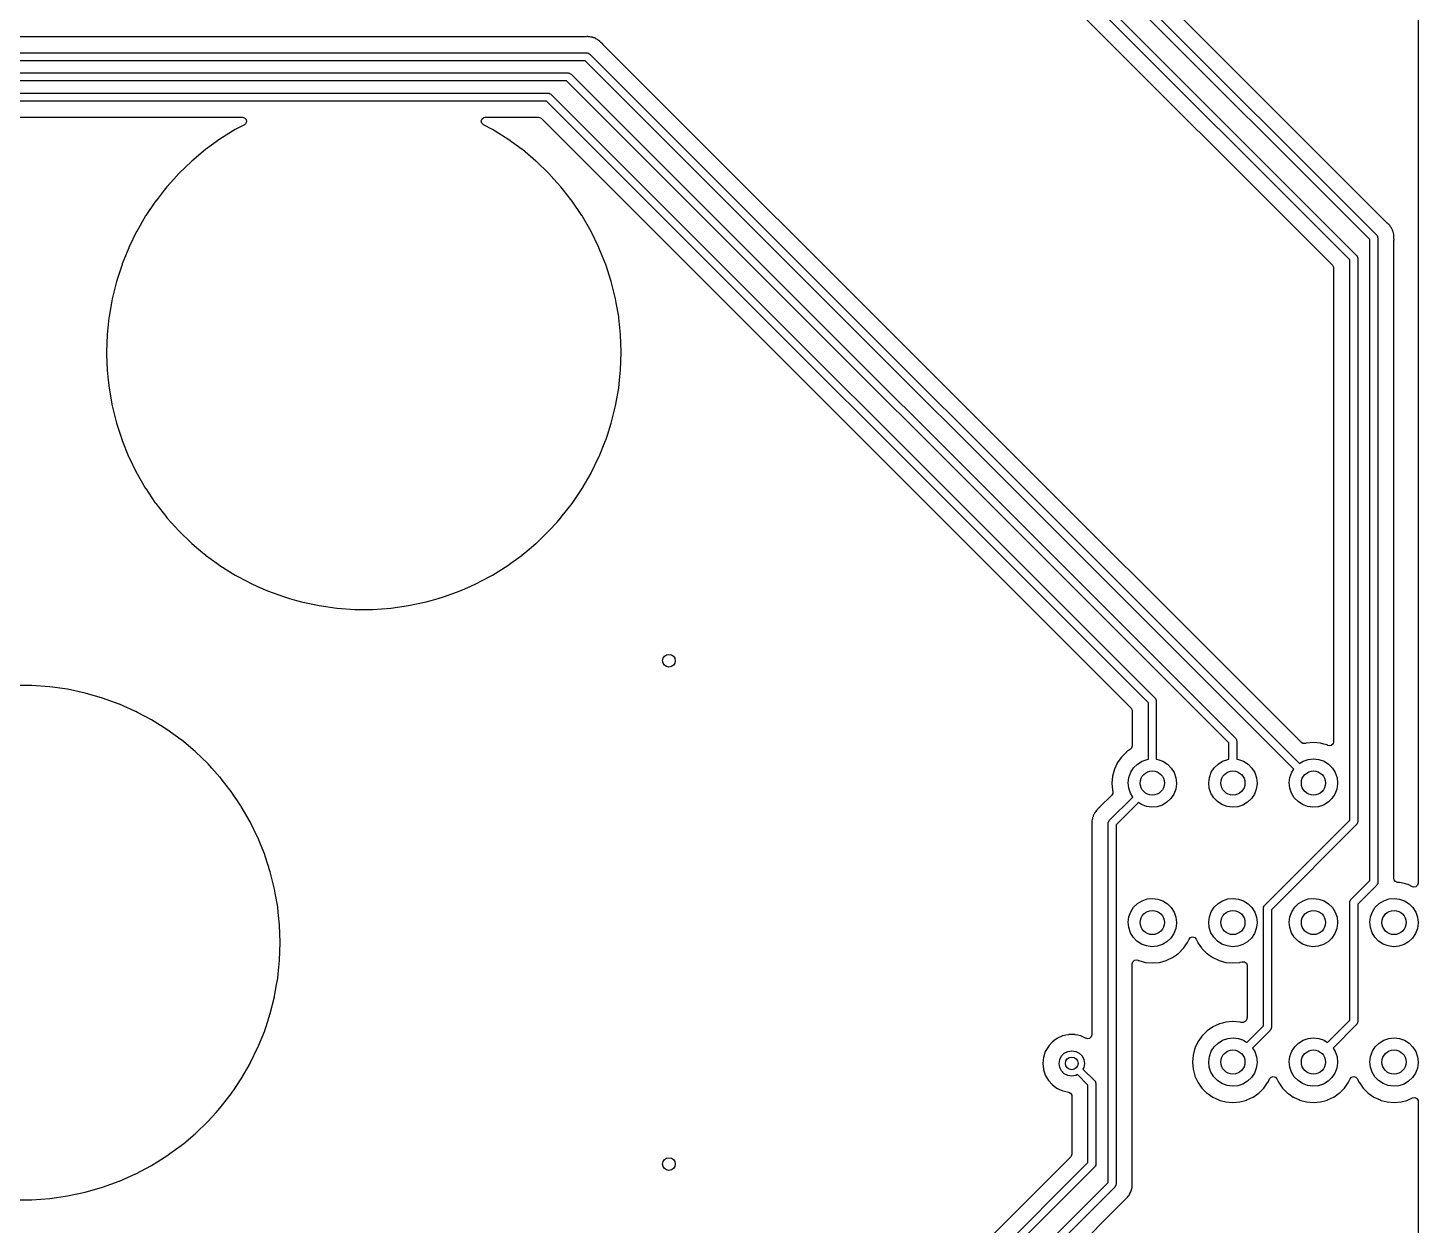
# Model space of a CAD drawing. Extents: x 144 to 253, y -181 to -52.
# Drawn here: x 209.65 to 253.49, y -135.91 to -98.14 of the extents above; entities that cross this region are included whole.
import ezdxf

# ---------------------------------------------------------------- set-up
doc = ezdxf.new("R2010")
doc.units = 0
doc.layers.add('BLACK', color=7, linetype='CONTINUOUS')

msp = doc.modelspace()

# ---------------------------------------------------------------- linework, layer by layer
at = {"layer": 'BLACK', "linetype": 'CONTINUOUS'}
for p, q in [((240.79, -93.2932), (252.183, -104.687)), ((252.518, -104.302), (241.335, -93.1195)), ((251.97, -104.827), (240.577, -93.4334)), ((251.335, -105.462), (239.942, -94.0684)), ((240.155, -93.9282), (251.548, -105.322)), ((239.607, -94.4533), (250.79, -105.635)), ((253.492, -94.4685), (253.492, -125.122)), ((227.248, -98.4265), (166.349, -98.4265)), ((227.26, -98.4259), (227.248, -98.4265)), ((227.275, -98.4245), (227.26, -98.4259)), ((227.304, -98.4218), (227.275, -98.4245)), ((227.312, -98.423), (227.304, -98.4218)), ((227.324, -98.4249), (227.312, -98.423)), ((227.344, -98.4265), (227.324, -98.4249)), ((227.364, -98.4265), (227.344, -98.4265)), ((227.372, -98.4285), (227.364, -98.4265)), ((227.407, -98.4375), (227.372, -98.4285)), ((227.372, -98.4285), (227.372, -98.4285)), ((227.418, -98.4399), (227.407, -98.4375)), ((227.454, -98.4456), (227.418, -98.4399)), ((227.462, -98.4468), (227.454, -98.4456)), ((227.454, -98.4456), (227.454, -98.4456)), ((227.469, -98.45), (227.462, -98.4468)), ((227.481, -98.4549), (227.469, -98.45)), ((227.469, -98.45), (227.469, -98.45)), ((227.499, -98.4613), (227.481, -98.4549)), ((227.519, -98.4663), (227.499, -98.4613)), ((227.558, -98.4876), (227.519, -98.4663)), ((227.568, -98.4928), (227.558, -98.4876)), ((227.602, -98.5072), (227.568, -98.4928)), ((227.609, -98.5104), (227.602, -98.5072)), ((227.602, -98.5072), (227.602, -98.5072)), ((227.625, -98.5224), (227.609, -98.5104)), ((227.625, -98.5228), (227.625, -98.5224)), ((227.642, -98.5337), (227.625, -98.5228)), ((227.652, -98.5396), (227.642, -98.5337)), ((227.659, -98.5434), (227.652, -98.5396)), ((227.652, -98.5396), (227.652, -98.5396)), ((227.678, -98.5611), (227.659, -98.5434)), ((227.692, -98.5737), (227.678, -98.5611)), ((227.701, -98.5814), (227.692, -98.5737)), ((227.704, -98.5839), (227.701, -98.5814)), ((227.723, -98.6036), (227.704, -98.5839)), ((227.726, -98.6064), (227.723, -98.6036)), ((227.776, -98.653), (227.726, -98.6064)), ((166.27, -98.935), (227.284, -98.935)), ((227.284, -98.935), (227.306, -98.9382)), ((227.306, -98.9382), (227.311, -98.9379)), ((227.311, -98.9379), (227.313, -98.9392)), ((227.313, -98.9392), (227.319, -98.9401)), ((227.319, -98.9401), (227.345, -98.9568)), ((227.345, -98.9568), (227.372, -98.9716)), ((227.372, -98.9716), (249.749, -121.348)), ((227.78, -98.6595), (227.776, -98.653)), ((227.788, -98.6677), (227.78, -98.6595)), ((249.808, -120.688), (227.788, -98.6677)), ((227.232, -99.185), (166.322, -99.185)), ((249.573, -121.526), (227.232, -99.185)), ((187.135, -99.57), (226.695, -99.57)), ((226.643, -99.82), (187.187, -99.82)), ((247.525, -120.702), (226.643, -99.82)), ((226.695, -99.57), (226.717, -99.5732)), ((226.717, -99.5732), (226.722, -99.5729)), ((226.722, -99.5729), (226.724, -99.5742)), ((226.724, -99.5742), (226.731, -99.5751)), ((226.731, -99.5751), (226.756, -99.5918)), ((226.756, -99.5918), (226.783, -99.6066)), ((226.783, -99.6066), (247.738, -120.562)), ((208, -100.205), (226.06, -100.205)), ((226.06, -100.205), (226.082, -100.208)), ((226.082, -100.208), (226.087, -100.208)), ((226.087, -100.208), (226.089, -100.209)), ((226.089, -100.209), (226.096, -100.21)), ((226.096, -100.21), (226.121, -100.227)), ((226.121, -100.227), (226.148, -100.242)), ((226.148, -100.242), (245.198, -119.292)), ((226.008, -100.455), (208.052, -100.455)), ((244.985, -119.432), (226.008, -100.455)), ((208.315, -100.963), (216.423, -100.963)), ((216.482, -101.201), (216.194, -101.354)), ((216.423, -100.963), (216.491, -100.984)), ((216.518, -101.172), (216.482, -101.201)), ((216.491, -100.984), (216.537, -101.037)), ((216.547, -101.107), (216.518, -101.172)), ((216.537, -101.037), (216.547, -101.107)), ((223.952, -101.082), (223.976, -101.015)), ((223.968, -101.151), (223.952, -101.082)), ((224.018, -101.201), (223.968, -101.151)), ((223.976, -101.015), (224.032, -100.972)), ((224.306, -101.354), (224.018, -101.201)), ((224.032, -100.972), (224.077, -100.963)), ((224.077, -100.963), (225.745, -100.963)), ((225.745, -100.963), (225.814, -100.984)), ((225.814, -100.984), (225.835, -101)), ((225.835, -101), (244.44, -119.605)), ((215.712, -101.655), (215.257, -101.986)), ((215.713, -101.654), (215.712, -101.655)), ((215.712, -101.655), (215.712, -101.655)), ((216.194, -101.354), (215.713, -101.654)), ((224.787, -101.654), (224.306, -101.354)), ((224.788, -101.655), (224.787, -101.654)), ((225.243, -101.986), (224.788, -101.655)), ((224.788, -101.655), (224.788, -101.655)), ((215.253, -101.988), (214.823, -102.349)), ((215.255, -101.987), (215.253, -101.988)), ((215.253, -101.988), (215.253, -101.988)), ((215.257, -101.986), (215.255, -101.987)), ((215.257, -101.986), (215.257, -101.986)), ((225.245, -101.987), (225.243, -101.986)), ((225.243, -101.986), (225.243, -101.986)), ((225.247, -101.988), (225.245, -101.987)), ((225.677, -102.349), (225.247, -101.988)), ((225.247, -101.988), (225.247, -101.988)), ((214.821, -102.351), (214.414, -102.744)), ((214.823, -102.349), (214.821, -102.351)), ((214.823, -102.349), (214.823, -102.349)), ((225.679, -102.351), (225.677, -102.349)), ((225.677, -102.349), (225.677, -102.349)), ((226.086, -102.744), (225.679, -102.351)), ((214.26, -102.916), (214.037, -103.163)), ((214.414, -102.744), (214.26, -102.916)), ((226.24, -102.916), (226.086, -102.744)), ((226.463, -103.163), (226.24, -102.916)), ((213.953, -103.27), (213.728, -103.559)), ((214.035, -103.165), (213.953, -103.27)), ((214.037, -103.163), (214.035, -103.165)), ((214.037, -103.163), (214.037, -103.163)), ((226.465, -103.165), (226.463, -103.163)), ((226.463, -103.163), (226.463, -103.163)), ((226.547, -103.27), (226.465, -103.165)), ((226.772, -103.559), (226.547, -103.27)), ((213.685, -103.613), (213.38, -104.066)), ((213.686, -103.611), (213.685, -103.613)), ((213.728, -103.559), (213.686, -103.611)), ((226.814, -103.611), (226.772, -103.559)), ((226.815, -103.613), (226.814, -103.611)), ((227.12, -104.066), (226.815, -103.613)), ((213.37, -104.081), (213.087, -104.571)), ((213.38, -104.066), (213.37, -104.081)), ((227.13, -104.081), (227.12, -104.066)), ((227.413, -104.571), (227.13, -104.081)), ((252.526, -104.31), (252.518, -104.302)), ((252.56, -104.338), (252.526, -104.31)), ((213.086, -104.573), (212.839, -105.078)), ((213.087, -104.571), (213.086, -104.573)), ((213.086, -104.573), (213.086, -104.573)), ((227.414, -104.573), (227.413, -104.571)), ((227.661, -105.078), (227.414, -104.573)), ((227.414, -104.573), (227.414, -104.573)), ((252.183, -104.687), (252.197, -104.704)), ((252.197, -104.704), (252.2, -104.707)), ((252.2, -104.707), (252.201, -104.71)), ((252.201, -104.71), (252.205, -104.715)), ((252.205, -104.715), (252.211, -104.745)), ((252.211, -104.745), (252.22, -104.775)), ((252.565, -104.344), (252.56, -104.338)), ((252.572, -104.354), (252.565, -104.344)), ((252.585, -104.369), (252.572, -104.354)), ((252.6, -104.384), (252.585, -104.369)), ((252.604, -104.39), (252.6, -104.384)), ((252.622, -104.422), (252.604, -104.39)), ((252.604, -104.39), (252.604, -104.39)), ((252.629, -104.432), (252.622, -104.422)), ((252.646, -104.455), (252.629, -104.432)), ((252.655, -104.467), (252.646, -104.455)), ((252.662, -104.486), (252.655, -104.467)), ((252.671, -104.504), (252.662, -104.486)), ((252.677, -104.515), (252.671, -104.504)), ((252.681, -104.521), (252.677, -104.515)), ((252.677, -104.515), (252.677, -104.515)), ((252.683, -104.529), (252.681, -104.521)), ((252.693, -104.564), (252.683, -104.529)), ((252.683, -104.529), (252.683, -104.529)), ((252.697, -104.575), (252.693, -104.564)), ((252.711, -104.609), (252.697, -104.575)), ((252.713, -104.616), (252.711, -104.609)), ((252.714, -104.624), (252.713, -104.616)), ((252.716, -104.636), (252.714, -104.624)), ((252.714, -104.624), (252.714, -104.624)), ((252.72, -104.656), (252.716, -104.636)), ((252.726, -104.675), (252.72, -104.656)), ((252.726, -104.683), (252.726, -104.675)), ((252.727, -104.719), (252.726, -104.683)), ((252.728, -104.731), (252.727, -104.719)), ((252.728, -104.735), (252.728, -104.731)), ((252.728, -104.763), (252.728, -104.735)), ((252.729, -104.767), (252.728, -104.763)), ((252.73, -104.824), (252.729, -104.767)), ((212.838, -105.082), (212.632, -105.59)), ((212.839, -105.078), (212.838, -105.08)), ((212.838, -105.08), (212.838, -105.082)), ((212.838, -105.082), (212.838, -105.082)), ((212.839, -105.078), (212.839, -105.078)), ((227.662, -105.08), (227.661, -105.078)), ((227.661, -105.078), (227.661, -105.078)), ((227.662, -105.082), (227.662, -105.08)), ((227.868, -105.59), (227.662, -105.082)), ((227.662, -105.082), (227.662, -105.082)), ((251.97, -125.043), (251.97, -104.827)), ((252.22, -104.775), (252.22, -125.095)), ((252.728, -104.854), (252.729, -104.843)), ((252.728, -124.975), (252.728, -104.854)), ((252.729, -104.843), (252.731, -104.835)), ((252.731, -104.835), (252.73, -104.824)), ((212.626, -105.607), (212.452, -106.142)), ((212.632, -105.59), (212.626, -105.605)), ((212.626, -105.605), (212.626, -105.607)), ((227.874, -105.605), (227.868, -105.59)), ((227.874, -105.607), (227.874, -105.605)), ((228.048, -106.142), (227.874, -105.607)), ((250.79, -105.635), (250.824, -105.698)), ((251.335, -123.138), (251.335, -105.462)), ((251.548, -105.322), (251.562, -105.339)), ((251.562, -105.339), (251.565, -105.342)), ((251.565, -105.342), (251.566, -105.345)), ((251.566, -105.345), (251.57, -105.35)), ((251.57, -105.35), (251.576, -105.38)), ((251.576, -105.38), (251.585, -105.41)), ((251.585, -105.41), (251.585, -123.19)), ((250.824, -105.698), (250.826, -105.725)), ((250.826, -105.725), (250.826, -120.663)), ((212.451, -106.144), (212.314, -106.693)), ((212.452, -106.142), (212.451, -106.144)), ((212.452, -106.142), (212.452, -106.142)), ((228.049, -106.144), (228.048, -106.142)), ((228.048, -106.142), (228.048, -106.142)), ((228.186, -106.693), (228.049, -106.144)), ((212.292, -106.818), (212.216, -107.251)), ((212.314, -106.695), (212.292, -106.818)), ((212.314, -106.693), (212.314, -106.695)), ((212.314, -106.695), (212.314, -106.695)), ((228.186, -106.695), (228.186, -106.693)), ((228.208, -106.818), (228.186, -106.695)), ((228.186, -106.695), (228.186, -106.695)), ((228.284, -107.251), (228.208, -106.818)), ((212.212, -107.29), (212.157, -107.814)), ((212.216, -107.253), (212.212, -107.29)), ((212.216, -107.251), (212.216, -107.253)), ((212.216, -107.253), (212.216, -107.253)), ((228.284, -107.253), (228.284, -107.251)), ((228.288, -107.29), (228.284, -107.253)), ((228.284, -107.253), (228.284, -107.253)), ((228.343, -107.814), (228.288, -107.29)), ((212.157, -107.814), (212.137, -108.38)), ((228.363, -108.38), (228.343, -107.814)), ((212.137, -108.38), (212.14, -108.454)), ((212.14, -108.454), (212.157, -108.946)), ((228.343, -108.946), (228.363, -108.38)), ((212.157, -108.946), (212.189, -109.256)), ((228.311, -109.256), (228.343, -108.946)), ((212.189, -109.256), (212.215, -109.501)), ((212.215, -109.501), (212.216, -109.509)), ((212.216, -109.509), (212.314, -110.067)), ((228.186, -110.067), (228.284, -109.509)), ((228.284, -109.509), (228.285, -109.501)), ((228.285, -109.501), (228.311, -109.256)), ((212.314, -110.067), (212.451, -110.616)), ((228.049, -110.616), (228.186, -110.067)), ((212.451, -110.616), (212.452, -110.618)), ((212.452, -110.618), (212.452, -110.618)), ((212.452, -110.618), (212.573, -110.991)), ((227.927, -110.991), (228.048, -110.618)), ((228.048, -110.618), (228.049, -110.616)), ((228.048, -110.618), (228.048, -110.618)), ((212.573, -110.991), (212.626, -111.155)), ((212.626, -111.155), (212.627, -111.157)), ((212.627, -111.157), (212.627, -111.157)), ((212.627, -111.157), (212.832, -111.663)), ((227.668, -111.663), (227.873, -111.157)), ((227.873, -111.157), (227.874, -111.155)), ((227.873, -111.157), (227.873, -111.157)), ((227.874, -111.155), (227.927, -110.991)), ((212.832, -111.663), (212.838, -111.68)), ((212.838, -111.68), (212.839, -111.682)), ((212.839, -111.682), (212.839, -111.682)), ((212.839, -111.682), (213.086, -112.187)), ((227.414, -112.187), (227.661, -111.682)), ((227.661, -111.682), (227.662, -111.68)), ((227.661, -111.682), (227.661, -111.682)), ((227.662, -111.68), (227.668, -111.663)), ((213.086, -112.187), (213.087, -112.189)), ((213.087, -112.189), (213.37, -112.679)), ((227.13, -112.679), (227.413, -112.189)), ((227.413, -112.189), (227.414, -112.187)), ((213.37, -112.679), (213.371, -112.681)), ((213.371, -112.681), (213.371, -112.681)), ((213.371, -112.681), (213.663, -113.114)), ((226.837, -113.114), (227.129, -112.681)), ((227.129, -112.681), (227.13, -112.679)), ((227.129, -112.681), (227.129, -112.681)), ((213.663, -113.114), (213.686, -113.149)), ((213.686, -113.149), (214.035, -113.595)), ((226.465, -113.595), (226.814, -113.149)), ((226.814, -113.149), (226.837, -113.114)), ((214.035, -113.595), (214.037, -113.597)), ((214.037, -113.597), (214.037, -113.597)), ((214.037, -113.597), (214.171, -113.746)), ((214.171, -113.746), (214.414, -114.016)), ((226.086, -114.016), (226.329, -113.746)), ((226.329, -113.746), (226.463, -113.597)), ((226.463, -113.597), (226.465, -113.595)), ((226.463, -113.597), (226.463, -113.597)), ((214.414, -114.016), (214.821, -114.409)), ((214.821, -114.409), (214.823, -114.411)), ((214.823, -114.411), (214.823, -114.411)), ((214.823, -114.411), (215.175, -114.706)), ((225.325, -114.706), (225.677, -114.411)), ((225.677, -114.411), (225.679, -114.409)), ((225.677, -114.411), (225.677, -114.411)), ((225.679, -114.409), (226.086, -114.016)), ((215.175, -114.706), (215.255, -114.773)), ((215.255, -114.773), (215.257, -114.774)), ((215.257, -114.774), (215.257, -114.774)), ((215.257, -114.774), (215.615, -115.035)), ((224.885, -115.035), (225.243, -114.774)), ((225.243, -114.774), (225.245, -114.773)), ((225.243, -114.774), (225.243, -114.774)), ((225.245, -114.773), (225.325, -114.706)), ((215.615, -115.035), (215.713, -115.106)), ((215.713, -115.106), (216.194, -115.406)), ((224.306, -115.406), (224.787, -115.106)), ((224.787, -115.106), (224.885, -115.035)), ((216.194, -115.406), (216.258, -115.441)), ((216.258, -115.441), (216.539, -115.59)), ((216.539, -115.59), (216.694, -115.672)), ((216.694, -115.672), (216.696, -115.673)), ((216.696, -115.673), (216.696, -115.673)), ((216.696, -115.673), (216.9, -115.764)), ((223.6, -115.764), (223.804, -115.673)), ((223.804, -115.673), (223.806, -115.672)), ((223.804, -115.673), (223.804, -115.673)), ((223.806, -115.672), (223.961, -115.59)), ((223.961, -115.59), (224.242, -115.441)), ((224.242, -115.441), (224.306, -115.406)), ((216.9, -115.764), (217.211, -115.902)), ((217.211, -115.902), (217.743, -116.096)), ((217.743, -116.096), (217.905, -116.142)), ((217.905, -116.142), (218.125, -116.205)), ((222.375, -116.205), (222.595, -116.142)), ((222.595, -116.142), (222.757, -116.096)), ((222.757, -116.096), (223.289, -115.902)), ((223.289, -115.902), (223.6, -115.764)), ((218.125, -116.205), (218.287, -116.252)), ((218.287, -116.252), (218.841, -116.37)), ((218.841, -116.37), (219.402, -116.448)), ((219.402, -116.448), (219.404, -116.449)), ((219.404, -116.449), (219.965, -116.488)), ((219.965, -116.488), (219.965, -116.488)), ((219.965, -116.488), (219.967, -116.488)), ((219.967, -116.488), (220.533, -116.488)), ((220.533, -116.488), (220.535, -116.488)), ((220.535, -116.488), (221.096, -116.449)), ((220.535, -116.488), (220.535, -116.488)), ((221.096, -116.449), (221.098, -116.448)), ((221.098, -116.448), (221.659, -116.37)), ((221.659, -116.37), (222.213, -116.252)), ((222.213, -116.252), (222.375, -116.205)), ((209.783, -118.892), (209.217, -118.892)), ((209.785, -118.892), (209.783, -118.892)), ((210.336, -118.931), (209.785, -118.892)), ((209.785, -118.892), (209.785, -118.892)), ((210.348, -118.932), (210.336, -118.931)), ((210.909, -119.01), (210.348, -118.932)), ((211.463, -119.128), (210.909, -119.01)), ((212.007, -119.284), (211.463, -119.128)), ((212.539, -119.478), (212.007, -119.284)), ((212.541, -119.479), (212.539, -119.478)), ((213.054, -119.707), (212.541, -119.479)), ((212.541, -119.479), (212.541, -119.479)), ((244.44, -119.605), (244.474, -119.668)), ((244.474, -119.668), (244.476, -119.695)), ((244.985, -121.218), (244.985, -119.432)), ((245.198, -119.292), (245.212, -119.309)), ((245.212, -119.309), (245.215, -119.312)), ((245.215, -119.312), (245.216, -119.315)), ((245.216, -119.315), (245.22, -119.32)), ((245.22, -119.32), (245.226, -119.35)), ((245.226, -119.35), (245.235, -119.38)), ((245.235, -119.38), (245.235, -121.218)), ((213.056, -119.708), (213.054, -119.707)), ((213.054, -119.707), (213.054, -119.707)), ((213.058, -119.709), (213.056, -119.708)), ((213.116, -119.74), (213.058, -119.709)), ((213.058, -119.709), (213.058, -119.709)), ((213.556, -119.974), (213.116, -119.74)), ((214.037, -120.274), (213.556, -119.974)), ((244.476, -119.695), (244.476, -120.793)), ((214.038, -120.275), (214.037, -120.274)), ((214.493, -120.606), (214.038, -120.275)), ((214.038, -120.275), (214.038, -120.275)), ((214.495, -120.607), (214.493, -120.606)), ((214.493, -120.606), (214.493, -120.606)), ((214.497, -120.608), (214.495, -120.607)), ((214.927, -120.969), (214.497, -120.608)), ((214.497, -120.608), (214.497, -120.608)), ((214.929, -120.971), (214.927, -120.969)), ((214.927, -120.969), (214.927, -120.969)), ((215.336, -121.364), (214.929, -120.971)), ((244.29, -120.989), (244.133, -121.146)), ((244.295, -120.986), (244.29, -120.989)), ((244.423, -120.896), (244.295, -120.986)), ((244.295, -120.986), (244.295, -120.986)), ((244.456, -120.861), (244.423, -120.896)), ((244.476, -120.793), (244.456, -120.861)), ((247.525, -121.218), (247.525, -120.702)), ((247.738, -120.562), (247.752, -120.579)), ((247.752, -120.579), (247.755, -120.582)), ((247.755, -120.582), (247.756, -120.585)), ((247.756, -120.585), (247.76, -120.59)), ((247.76, -120.59), (247.766, -120.62)), ((247.766, -120.62), (247.775, -120.65)), ((247.775, -120.65), (247.775, -121.218)), ((249.859, -120.719), (249.808, -120.688)), ((249.929, -120.721), (249.859, -120.719)), ((249.963, -120.711), (249.929, -120.721)), ((249.969, -120.71), (249.963, -120.711)), ((249.963, -120.711), (249.963, -120.711)), ((250.19, -120.691), (249.969, -120.71)), ((250.411, -120.71), (250.19, -120.691)), ((250.521, -120.739), (250.411, -120.71)), ((250.621, -120.766), (250.521, -120.739)), ((250.626, -120.768), (250.621, -120.766)), ((250.621, -120.766), (250.621, -120.766)), ((250.631, -120.77), (250.626, -120.768)), ((250.647, -120.777), (250.631, -120.77)), ((250.631, -120.77), (250.631, -120.77)), ((250.683, -120.788), (250.647, -120.777)), ((250.753, -120.778), (250.683, -120.788)), ((250.806, -120.731), (250.753, -120.778)), ((250.826, -120.663), (250.806, -120.731)), ((215.451, -121.492), (215.336, -121.364)), ((243.998, -121.344), (243.912, -121.53)), ((244.003, -121.333), (243.998, -121.344)), ((244.006, -121.328), (244.003, -121.333)), ((244.003, -121.333), (244.003, -121.333)), ((244.133, -121.146), (244.006, -121.328)), ((244.519, -121.484), (244.641, -121.366)), ((244.641, -121.366), (244.786, -121.277)), ((244.786, -121.277), (244.946, -121.222)), ((244.946, -121.222), (244.985, -121.218)), ((245.235, -121.218), (245.284, -121.224)), ((245.284, -121.224), (245.444, -121.281)), ((245.444, -121.281), (245.587, -121.372)), ((245.587, -121.372), (245.707, -121.493)), ((247.059, -121.484), (247.181, -121.366)), ((247.181, -121.366), (247.326, -121.277)), ((247.326, -121.277), (247.486, -121.222)), ((247.486, -121.222), (247.525, -121.218)), ((247.775, -121.218), (247.824, -121.224)), ((247.824, -121.224), (247.984, -121.281)), ((247.984, -121.281), (248.127, -121.372)), ((248.127, -121.372), (248.247, -121.493)), ((249.749, -121.348), (249.866, -121.277)), ((249.866, -121.277), (250.026, -121.222)), ((250.026, -121.222), (250.195, -121.204)), ((250.195, -121.204), (250.364, -121.224)), ((250.364, -121.224), (250.524, -121.281)), ((250.524, -121.281), (250.667, -121.372)), ((250.667, -121.372), (250.787, -121.493)), ((215.713, -121.783), (215.451, -121.492)), ((215.715, -121.785), (215.713, -121.783)), ((215.713, -121.783), (215.713, -121.783)), ((215.797, -121.89), (215.715, -121.785)), ((243.854, -121.745), (243.835, -121.966)), ((243.912, -121.53), (243.854, -121.745)), ((244.348, -121.955), (244.369, -121.787)), ((244.369, -121.787), (244.427, -121.627)), ((244.427, -121.627), (244.519, -121.484)), ((245.707, -121.493), (245.797, -121.637)), ((245.797, -121.637), (245.853, -121.797)), ((245.853, -121.797), (245.872, -121.966)), ((246.888, -121.955), (246.909, -121.787)), ((246.909, -121.787), (246.967, -121.627)), ((246.967, -121.627), (247.059, -121.484)), ((248.247, -121.493), (248.337, -121.637)), ((248.337, -121.637), (248.393, -121.797)), ((248.393, -121.797), (248.412, -121.966)), ((249.428, -121.955), (249.449, -121.787)), ((249.449, -121.787), (249.507, -121.627)), ((249.507, -121.627), (249.573, -121.526)), ((250.787, -121.493), (250.877, -121.637)), ((250.877, -121.637), (250.933, -121.797)), ((250.933, -121.797), (250.952, -121.966)), ((216.022, -122.179), (215.797, -121.89)), ((216.064, -122.231), (216.022, -122.179)), ((216.065, -122.233), (216.064, -122.231)), ((216.37, -122.686), (216.065, -122.233)), ((243.863, -122.298), (243.832, -122.348)), ((243.835, -121.966), (243.854, -122.187)), ((243.854, -122.187), (243.855, -122.193)), ((243.855, -122.193), (243.855, -122.193)), ((243.855, -122.193), (243.864, -122.227)), ((243.864, -122.227), (243.863, -122.298)), ((244.365, -122.124), (244.348, -121.955)), ((244.418, -122.286), (244.365, -122.124)), ((244.492, -122.407), (244.418, -122.286)), ((245.848, -122.156), (245.788, -122.314)), ((245.872, -121.987), (245.848, -122.156)), ((245.872, -121.966), (245.872, -121.987)), ((246.905, -122.124), (246.888, -121.955)), ((246.958, -122.286), (246.905, -122.124)), ((247.046, -122.431), (246.958, -122.286)), ((248.388, -122.156), (248.328, -122.314)), ((248.412, -121.987), (248.388, -122.156)), ((248.412, -121.966), (248.412, -121.987)), ((249.445, -122.124), (249.428, -121.955)), ((249.498, -122.286), (249.445, -122.124)), ((249.586, -122.431), (249.498, -122.286)), ((250.928, -122.156), (250.868, -122.314)), ((250.952, -121.987), (250.928, -122.156)), ((250.952, -121.966), (250.952, -121.987)), ((216.38, -122.701), (216.37, -122.686)), ((216.663, -123.191), (216.38, -122.701)), ((243.433, -122.744), (243.428, -122.75)), ((243.439, -122.74), (243.433, -122.744)), ((243.448, -122.732), (243.439, -122.74)), ((243.832, -122.348), (243.448, -122.732)), ((243.752, -123.148), (244.492, -122.407)), ((244.67, -122.583), (243.965, -123.288)), ((244.766, -122.646), (244.67, -122.583)), ((244.926, -122.705), (244.766, -122.646)), ((245.094, -122.728), (244.926, -122.705)), ((245.263, -122.712), (245.094, -122.728)), ((245.425, -122.66), (245.263, -122.712)), ((245.571, -122.573), (245.425, -122.66)), ((245.694, -122.456), (245.571, -122.573)), ((245.788, -122.314), (245.694, -122.456)), ((247.164, -122.553), (247.046, -122.431)), ((247.306, -122.646), (247.164, -122.553)), ((247.466, -122.705), (247.306, -122.646)), ((247.634, -122.728), (247.466, -122.705)), ((247.803, -122.712), (247.634, -122.728)), ((247.965, -122.66), (247.803, -122.712)), ((248.111, -122.573), (247.965, -122.66)), ((248.234, -122.456), (248.111, -122.573)), ((248.328, -122.314), (248.234, -122.456)), ((249.704, -122.553), (249.586, -122.431)), ((249.846, -122.646), (249.704, -122.553)), ((250.006, -122.705), (249.846, -122.646)), ((250.174, -122.728), (250.006, -122.705)), ((250.343, -122.712), (250.174, -122.728)), ((250.505, -122.66), (250.343, -122.712)), ((250.651, -122.573), (250.505, -122.66)), ((250.774, -122.456), (250.651, -122.573)), ((250.868, -122.314), (250.774, -122.456)), ((243.206, -123.176), (243.205, -123.196)), ((243.217, -123.113), (243.206, -123.156)), ((243.206, -123.156), (243.206, -123.176)), ((243.22, -123.102), (243.217, -123.113)), ((243.226, -123.066), (243.22, -123.102)), ((243.227, -123.058), (243.226, -123.066)), ((243.226, -123.066), (243.226, -123.066)), ((243.235, -123.039), (243.227, -123.058)), ((243.241, -123.021), (243.235, -123.039)), ((243.244, -123.009), (243.241, -123.021)), ((243.246, -123.001), (243.244, -123.009)), ((243.244, -123.009), (243.244, -123.009)), ((243.268, -122.962), (243.246, -123.001)), ((243.273, -122.952), (243.268, -122.962)), ((243.287, -122.918), (243.273, -122.952)), ((243.29, -122.911), (243.287, -122.918)), ((243.287, -122.918), (243.287, -122.918)), ((243.303, -122.895), (243.29, -122.911)), ((243.314, -122.878), (243.303, -122.895)), ((243.32, -122.868), (243.314, -122.878)), ((243.323, -122.861), (243.32, -122.868)), ((243.32, -122.868), (243.32, -122.868)), ((243.354, -122.828), (243.323, -122.861)), ((243.361, -122.819), (243.354, -122.828)), ((243.364, -122.816), (243.361, -122.819)), ((243.384, -122.797), (243.364, -122.816)), ((243.386, -122.794), (243.384, -122.797)), ((243.428, -122.75), (243.386, -122.794)), ((243.72, -123.201), (243.737, -123.175)), ((243.737, -123.175), (243.752, -123.148)), ((248.648, -125.825), (251.335, -123.138)), ((216.664, -123.193), (216.663, -123.191)), ((216.911, -123.698), (216.664, -123.193)), ((216.664, -123.193), (216.664, -123.193)), ((243.205, -123.196), (243.202, -123.216)), ((243.202, -123.216), (243.203, -123.224)), ((243.203, -123.224), (243.206, -123.26)), ((243.206, -123.26), (243.206, -123.272)), ((243.206, -123.272), (243.206, -129.905)), ((243.715, -123.236), (243.718, -123.214)), ((243.715, -134.568), (243.715, -123.236)), ((243.718, -123.209), (243.719, -123.207)), ((243.718, -123.214), (243.718, -123.209)), ((243.719, -123.207), (243.72, -123.201)), ((243.965, -123.288), (243.965, -134.62)), ((251.548, -123.278), (248.862, -125.965)), ((251.563, -123.251), (251.548, -123.278)), ((251.58, -123.226), (251.563, -123.251)), ((251.581, -123.219), (251.58, -123.226)), ((251.582, -123.217), (251.581, -123.219)), ((251.585, -123.19), (251.582, -123.212)), ((251.582, -123.212), (251.582, -123.217)), ((216.912, -123.7), (216.911, -123.698)), ((216.911, -123.698), (216.911, -123.698)), ((216.912, -123.702), (216.912, -123.7)), ((216.99, -123.894), (216.912, -123.702)), ((216.912, -123.702), (216.912, -123.702)), ((217.124, -124.225), (216.99, -123.894)), ((217.138, -124.271), (217.124, -124.225)), ((217.298, -124.762), (217.138, -124.271)), ((217.299, -124.764), (217.298, -124.762)), ((217.298, -124.762), (217.298, -124.762)), ((217.436, -125.313), (217.299, -124.764)), ((217.436, -125.315), (217.436, -125.313)), ((217.458, -125.438), (217.436, -125.315)), ((217.436, -125.315), (217.436, -125.315)), ((251.372, -125.642), (251.97, -125.043)), ((252.183, -125.183), (251.585, -125.782)), ((252.198, -125.156), (252.183, -125.183)), ((252.215, -125.131), (252.198, -125.156)), ((252.216, -125.124), (252.215, -125.131)), ((252.217, -125.122), (252.216, -125.124)), ((252.22, -125.095), (252.217, -125.117)), ((252.217, -125.117), (252.217, -125.122)), ((252.736, -125.017), (252.728, -124.975)), ((252.777, -125.075), (252.736, -125.017)), ((252.844, -125.101), (252.777, -125.075)), ((252.9, -125.106), (252.844, -125.101)), ((252.951, -125.11), (252.9, -125.106)), ((253.095, -125.149), (252.951, -125.11)), ((253.161, -125.166), (253.095, -125.149)), ((253.166, -125.168), (253.161, -125.166)), ((253.161, -125.166), (253.161, -125.166)), ((253.171, -125.17), (253.166, -125.168)), ((253.313, -125.236), (253.171, -125.17)), ((253.171, -125.17), (253.171, -125.17)), ((253.348, -125.246), (253.313, -125.236)), ((253.418, -125.236), (253.348, -125.246)), ((253.472, -125.19), (253.418, -125.236)), ((253.492, -125.122), (253.472, -125.19)), ((217.534, -125.871), (217.458, -125.438)), ((244.519, -125.884), (244.641, -125.766)), ((244.641, -125.766), (244.786, -125.677)), ((244.786, -125.677), (244.946, -125.622)), ((244.946, -125.622), (245.115, -125.604)), ((245.115, -125.604), (245.284, -125.624)), ((245.284, -125.624), (245.444, -125.681)), ((245.444, -125.681), (245.587, -125.772)), ((245.587, -125.772), (245.707, -125.893)), ((247.059, -125.884), (247.181, -125.766)), ((247.181, -125.766), (247.326, -125.677)), ((247.326, -125.677), (247.486, -125.622)), ((247.486, -125.622), (247.655, -125.604)), ((247.655, -125.604), (247.824, -125.624)), ((247.824, -125.624), (247.984, -125.681)), ((247.984, -125.681), (248.127, -125.772)), ((248.127, -125.772), (248.247, -125.893)), ((249.599, -125.884), (249.721, -125.766)), ((249.721, -125.766), (249.866, -125.677)), ((249.866, -125.677), (250.026, -125.622)), ((250.026, -125.622), (250.195, -125.604)), ((250.195, -125.604), (250.364, -125.624)), ((250.364, -125.624), (250.524, -125.681)), ((250.524, -125.681), (250.667, -125.772)), ((250.667, -125.772), (250.787, -125.893)), ((251.335, -125.73), (251.338, -125.708)), ((251.335, -129.444), (251.335, -125.73)), ((251.338, -125.703), (251.339, -125.701)), ((251.338, -125.708), (251.338, -125.703)), ((251.339, -125.701), (251.34, -125.694)), ((251.34, -125.694), (251.357, -125.669)), ((251.357, -125.669), (251.372, -125.642)), ((251.585, -125.782), (251.585, -129.496)), ((252.139, -125.884), (252.261, -125.766)), ((252.261, -125.766), (252.406, -125.677)), ((252.406, -125.677), (252.566, -125.622)), ((252.566, -125.622), (252.735, -125.604)), ((252.735, -125.604), (252.904, -125.624)), ((252.904, -125.624), (253.064, -125.681)), ((253.064, -125.681), (253.207, -125.772)), ((253.207, -125.772), (253.327, -125.893)), ((217.534, -125.873), (217.534, -125.871)), ((217.552, -126.045), (217.534, -125.873)), ((217.534, -125.873), (217.534, -125.873)), ((217.593, -126.434), (217.552, -126.045)), ((244.348, -126.355), (244.369, -126.187)), ((244.369, -126.187), (244.427, -126.027)), ((244.427, -126.027), (244.519, -125.884)), ((245.707, -125.893), (245.797, -126.037)), ((245.797, -126.037), (245.853, -126.197)), ((245.853, -126.197), (245.872, -126.366)), ((246.888, -126.355), (246.909, -126.187)), ((246.909, -126.187), (246.967, -126.027)), ((246.967, -126.027), (247.059, -125.884)), ((248.247, -125.893), (248.337, -126.037)), ((248.337, -126.037), (248.393, -126.197)), ((248.393, -126.197), (248.412, -126.366)), ((248.612, -125.913), (248.615, -125.891)), ((248.612, -129.628), (248.612, -125.913)), ((248.614, -125.887), (248.616, -125.884)), ((248.615, -125.891), (248.614, -125.887)), ((248.616, -125.884), (248.617, -125.878)), ((248.617, -125.878), (248.633, -125.852)), ((248.633, -125.852), (248.648, -125.825)), ((248.862, -125.965), (248.862, -129.68)), ((249.428, -126.355), (249.449, -126.187)), ((249.449, -126.187), (249.507, -126.027)), ((249.507, -126.027), (249.599, -125.884)), ((250.787, -125.893), (250.877, -126.037)), ((250.877, -126.037), (250.933, -126.197)), ((250.933, -126.197), (250.952, -126.366)), ((251.968, -126.355), (251.989, -126.187)), ((251.989, -126.187), (252.047, -126.027)), ((252.047, -126.027), (252.139, -125.884)), ((253.327, -125.893), (253.417, -126.037)), ((253.417, -126.037), (253.473, -126.197)), ((253.473, -126.197), (253.492, -126.366)), ((217.613, -127), (217.593, -126.434)), ((244.365, -126.524), (244.348, -126.355)), ((244.418, -126.686), (244.365, -126.524)), ((244.506, -126.831), (244.418, -126.686)), ((245.848, -126.556), (245.788, -126.714)), ((245.872, -126.387), (245.848, -126.556)), ((245.872, -126.366), (245.872, -126.387)), ((246.905, -126.524), (246.888, -126.355)), ((246.958, -126.686), (246.905, -126.524)), ((247.046, -126.831), (246.958, -126.686)), ((248.388, -126.556), (248.328, -126.714)), ((248.412, -126.387), (248.388, -126.556)), ((248.412, -126.366), (248.412, -126.387)), ((249.445, -126.524), (249.428, -126.355)), ((249.498, -126.686), (249.445, -126.524)), ((249.586, -126.831), (249.498, -126.686)), ((250.928, -126.556), (250.868, -126.714)), ((250.952, -126.387), (250.928, -126.556)), ((250.952, -126.366), (250.952, -126.387)), ((251.985, -126.524), (251.968, -126.355)), ((252.038, -126.686), (251.985, -126.524)), ((252.126, -126.831), (252.038, -126.686)), ((253.468, -126.556), (253.408, -126.714)), ((253.492, -126.387), (253.468, -126.556)), ((253.492, -126.366), (253.492, -126.387)), ((217.593, -127.566), (217.613, -127)), ((244.624, -126.953), (244.506, -126.831)), ((244.766, -127.046), (244.624, -126.953)), ((244.926, -127.105), (244.766, -127.046)), ((245.094, -127.128), (244.926, -127.105)), ((245.263, -127.112), (245.094, -127.128)), ((245.425, -127.06), (245.263, -127.112)), ((245.571, -126.973), (245.425, -127.06)), ((245.694, -126.856), (245.571, -126.973)), ((245.788, -126.714), (245.694, -126.856)), ((246.104, -127.161), (246.211, -127.008)), ((246.211, -127.008), (246.214, -127.004)), ((246.211, -127.008), (246.211, -127.008)), ((246.214, -127.004), (246.217, -126.999)), ((246.217, -126.999), (246.266, -126.894)), ((246.217, -126.999), (246.217, -126.999)), ((246.266, -126.894), (246.313, -126.84)), ((246.313, -126.84), (246.381, -126.821)), ((246.381, -126.821), (246.449, -126.841)), ((246.449, -126.841), (246.494, -126.894)), ((246.494, -126.894), (246.543, -126.999)), ((246.543, -126.999), (246.543, -126.999)), ((246.543, -126.999), (246.546, -127.004)), ((246.546, -127.004), (246.549, -127.008)), ((246.549, -127.008), (246.549, -127.008)), ((246.549, -127.008), (246.656, -127.161)), ((247.164, -126.953), (247.046, -126.831)), ((247.306, -127.046), (247.164, -126.953)), ((247.466, -127.105), (247.306, -127.046)), ((247.634, -127.128), (247.466, -127.105)), ((247.803, -127.112), (247.634, -127.128)), ((247.965, -127.06), (247.803, -127.112)), ((248.111, -126.973), (247.965, -127.06)), ((248.234, -126.856), (248.111, -126.973)), ((248.328, -126.714), (248.234, -126.856)), ((249.704, -126.953), (249.586, -126.831)), ((249.846, -127.046), (249.704, -126.953)), ((250.006, -127.105), (249.846, -127.046)), ((250.174, -127.128), (250.006, -127.105)), ((250.343, -127.112), (250.174, -127.128)), ((250.505, -127.06), (250.343, -127.112)), ((250.651, -126.973), (250.505, -127.06)), ((250.774, -126.856), (250.651, -126.973)), ((250.868, -126.714), (250.774, -126.856)), ((252.244, -126.953), (252.126, -126.831)), ((252.386, -127.046), (252.244, -126.953)), ((252.546, -127.105), (252.386, -127.046)), ((252.714, -127.128), (252.546, -127.105)), ((252.883, -127.112), (252.714, -127.128)), ((253.045, -127.06), (252.883, -127.112)), ((253.191, -126.973), (253.045, -127.06)), ((253.314, -126.856), (253.191, -126.973)), ((253.408, -126.714), (253.314, -126.856)), ((217.561, -127.876), (217.593, -127.566)), ((244.494, -127.601), (244.547, -127.554)), ((244.547, -127.554), (244.617, -127.544)), ((244.617, -127.544), (244.653, -127.555)), ((244.653, -127.555), (244.669, -127.562)), ((244.669, -127.562), (244.669, -127.562)), ((244.669, -127.562), (244.674, -127.564)), ((244.674, -127.564), (244.679, -127.566)), ((244.679, -127.566), (244.679, -127.566)), ((244.679, -127.566), (244.679, -127.566)), ((244.679, -127.566), (244.889, -127.622)), ((245.331, -127.622), (245.541, -127.566)), ((245.541, -127.566), (245.546, -127.564)), ((245.541, -127.566), (245.541, -127.566)), ((245.541, -127.566), (245.541, -127.566)), ((245.546, -127.564), (245.567, -127.555)), ((245.567, -127.555), (245.743, -127.473)), ((245.743, -127.473), (245.748, -127.471)), ((245.743, -127.473), (245.743, -127.473)), ((245.748, -127.471), (245.867, -127.387)), ((245.867, -127.387), (245.925, -127.346)), ((245.925, -127.346), (245.93, -127.343)), ((245.925, -127.346), (245.925, -127.346)), ((245.93, -127.343), (246.087, -127.186)), ((246.087, -127.186), (246.104, -127.161)), ((246.656, -127.161), (246.673, -127.186)), ((246.673, -127.186), (246.83, -127.343)), ((246.83, -127.343), (246.835, -127.346)), ((246.835, -127.346), (246.835, -127.346)), ((246.835, -127.346), (246.893, -127.387)), ((246.893, -127.387), (247.012, -127.471)), ((247.012, -127.471), (247.017, -127.473)), ((247.017, -127.473), (247.017, -127.473)), ((247.017, -127.473), (247.193, -127.555)), ((247.193, -127.555), (247.214, -127.564)), ((247.214, -127.564), (247.219, -127.566)), ((247.219, -127.566), (247.219, -127.566)), ((247.219, -127.566), (247.219, -127.566)), ((247.219, -127.566), (247.429, -127.622)), ((217.535, -128.121), (217.561, -127.876)), ((244.474, -127.669), (244.494, -127.601)), ((244.474, -134.584), (244.474, -127.669)), ((244.889, -127.622), (245.11, -127.641)), ((245.11, -127.641), (245.331, -127.622)), ((247.429, -127.622), (247.65, -127.641)), ((247.65, -127.641), (247.871, -127.622)), ((247.871, -127.622), (247.877, -127.621)), ((247.877, -127.621), (247.944, -127.602)), ((247.877, -127.621), (247.877, -127.621)), ((247.944, -127.602), (248.015, -127.604)), ((248.015, -127.604), (248.074, -127.644)), ((248.074, -127.644), (248.102, -127.709)), ((248.102, -127.709), (248.103, -127.724)), ((248.103, -127.724), (248.103, -129.365)), ((217.446, -128.627), (217.5, -128.32)), ((217.5, -128.32), (217.534, -128.129)), ((217.534, -128.129), (217.535, -128.121)), ((217.299, -129.236), (217.429, -128.714)), ((217.429, -128.714), (217.435, -128.689)), ((217.435, -128.689), (217.436, -128.687)), ((217.435, -128.689), (217.435, -128.689)), ((217.436, -128.687), (217.446, -128.627)), ((217.166, -129.645), (217.298, -129.238)), ((217.298, -129.238), (217.299, -129.236)), ((217.298, -129.238), (217.298, -129.238)), ((217.124, -129.775), (217.166, -129.645)), ((247.008, -129.665), (246.835, -129.786)), ((247.012, -129.662), (247.008, -129.665)), ((247.008, -129.665), (247.008, -129.665)), ((247.017, -129.659), (247.012, -129.662)), ((247.209, -129.57), (247.017, -129.659)), ((247.017, -129.659), (247.017, -129.659)), ((247.214, -129.568), (247.209, -129.57)), ((247.209, -129.57), (247.209, -129.57)), ((247.219, -129.566), (247.214, -129.568)), ((247.319, -129.539), (247.219, -129.566)), ((247.219, -129.566), (247.219, -129.566)), ((247.429, -129.51), (247.319, -129.539)), ((247.65, -129.491), (247.429, -129.51)), ((247.871, -129.51), (247.65, -129.491)), ((247.877, -129.511), (247.871, -129.51)), ((247.911, -129.521), (247.877, -129.511)), ((247.877, -129.511), (247.877, -129.511)), ((247.97, -129.522), (247.911, -129.521)), ((248.032, -129.488), (247.97, -129.522)), ((248.066, -129.454), (248.032, -129.488)), ((248.083, -129.433), (248.066, -129.454)), ((248.103, -129.365), (248.083, -129.433)), ((248.091, -130.149), (248.612, -129.628)), ((248.84, -129.741), (248.825, -129.768)), ((248.856, -129.715), (248.84, -129.741)), ((248.857, -129.709), (248.856, -129.715)), ((248.859, -129.706), (248.857, -129.709)), ((248.862, -129.68), (248.858, -129.702)), ((248.858, -129.702), (248.859, -129.706)), ((250.631, -130.149), (251.335, -129.444)), ((251.548, -129.584), (250.808, -130.325)), ((251.563, -129.557), (251.548, -129.584)), ((251.58, -129.532), (251.563, -129.557)), ((251.581, -129.525), (251.58, -129.532)), ((251.582, -129.523), (251.581, -129.525)), ((251.585, -129.496), (251.582, -129.518)), ((251.582, -129.518), (251.582, -129.523)), ((216.927, -130.26), (217.123, -129.777)), ((217.123, -129.777), (217.124, -129.775)), ((217.123, -129.777), (217.123, -129.777)), ((241.954, -130.136), (241.854, -130.247)), ((241.959, -130.131), (241.954, -130.136)), ((241.954, -130.136), (241.954, -130.136)), ((242.058, -130.059), (241.959, -130.131)), ((242.108, -130.023), (242.058, -130.059)), ((242.113, -130.019), (242.108, -130.023)), ((242.108, -130.023), (242.108, -130.023)), ((242.119, -130.016), (242.113, -130.019)), ((242.282, -129.944), (242.119, -130.016)), ((242.119, -130.016), (242.119, -130.016)), ((242.288, -129.941), (242.282, -129.944)), ((242.282, -129.944), (242.282, -129.944)), ((242.381, -129.921), (242.288, -129.941)), ((242.468, -129.903), (242.381, -129.921)), ((242.475, -129.901), (242.468, -129.903)), ((242.468, -129.903), (242.468, -129.903)), ((242.665, -129.901), (242.475, -129.901)), ((242.672, -129.903), (242.665, -129.901)), ((242.759, -129.921), (242.672, -129.903)), ((242.672, -129.903), (242.672, -129.903)), ((242.852, -129.941), (242.759, -129.921)), ((242.858, -129.944), (242.852, -129.941)), ((243.027, -130.019), (242.858, -129.944)), ((242.858, -129.944), (242.858, -129.944)), ((243.063, -130.03), (243.027, -130.018)), ((243.027, -130.018), (243.027, -130.019)), ((243.133, -130.02), (243.063, -130.03)), ((243.186, -129.973), (243.133, -130.02)), ((243.206, -129.905), (243.186, -129.973)), ((246.543, -130.133), (246.46, -130.312)), ((246.546, -130.128), (246.543, -130.133)), ((246.543, -130.133), (246.543, -130.133)), ((246.573, -130.089), (246.546, -130.128)), ((246.67, -129.951), (246.573, -130.089)), ((246.673, -129.946), (246.67, -129.951)), ((246.67, -129.951), (246.67, -129.951)), ((246.83, -129.789), (246.673, -129.946)), ((246.835, -129.786), (246.83, -129.789)), ((246.835, -129.786), (246.835, -129.786)), ((247.059, -130.284), (247.181, -130.166)), ((247.181, -130.166), (247.326, -130.077)), ((247.326, -130.077), (247.486, -130.022)), ((247.486, -130.022), (247.655, -130.004)), ((247.655, -130.004), (247.824, -130.024)), ((247.824, -130.024), (247.984, -130.081)), ((247.984, -130.081), (248.091, -130.149)), ((248.825, -129.768), (248.268, -130.325)), ((249.599, -130.284), (249.721, -130.166)), ((249.721, -130.166), (249.866, -130.077)), ((249.866, -130.077), (250.026, -130.022)), ((250.026, -130.022), (250.195, -130.004)), ((250.195, -130.004), (250.364, -130.024)), ((250.364, -130.024), (250.524, -130.081)), ((250.524, -130.081), (250.631, -130.149)), ((252.139, -130.284), (252.261, -130.166)), ((252.261, -130.166), (252.406, -130.077)), ((252.406, -130.077), (252.566, -130.022)), ((252.566, -130.022), (252.735, -130.004)), ((252.735, -130.004), (252.904, -130.024)), ((252.904, -130.024), (253.064, -130.081)), ((253.064, -130.081), (253.207, -130.172)), ((253.207, -130.172), (253.327, -130.293)), ((216.666, -130.803), (216.911, -130.302)), ((216.911, -130.302), (216.912, -130.3)), ((216.911, -130.302), (216.911, -130.302)), ((216.912, -130.3), (216.927, -130.26)), ((241.676, -130.627), (241.668, -130.705)), ((241.735, -130.438), (241.676, -130.62)), ((241.676, -130.62), (241.676, -130.627)), ((241.676, -130.627), (241.676, -130.627)), ((241.831, -130.273), (241.735, -130.438)), ((241.854, -130.247), (241.831, -130.273)), ((242.19, -130.686), (242.246, -130.575)), ((242.246, -130.575), (242.335, -130.486)), ((242.335, -130.486), (242.446, -130.43)), ((242.446, -130.43), (242.57, -130.41)), ((242.57, -130.41), (242.694, -130.43)), ((242.694, -130.43), (242.805, -130.486)), ((242.805, -130.486), (242.894, -130.575)), ((242.894, -130.575), (242.95, -130.686)), ((246.394, -130.545), (246.375, -130.766)), ((246.44, -130.373), (246.394, -130.545)), ((246.45, -130.335), (246.44, -130.373)), ((246.452, -130.33), (246.45, -130.335)), ((246.45, -130.335), (246.45, -130.335)), ((246.46, -130.312), (246.452, -130.33)), ((246.888, -130.755), (246.909, -130.587)), ((246.909, -130.587), (246.967, -130.427)), ((246.967, -130.427), (247.059, -130.284)), ((248.268, -130.325), (248.337, -130.437)), ((248.337, -130.437), (248.393, -130.597)), ((248.393, -130.597), (248.412, -130.766)), ((249.428, -130.755), (249.449, -130.587)), ((249.449, -130.587), (249.507, -130.427)), ((249.507, -130.427), (249.599, -130.284)), ((250.808, -130.325), (250.877, -130.437)), ((250.877, -130.437), (250.933, -130.597)), ((250.933, -130.597), (250.952, -130.766)), ((251.968, -130.755), (251.989, -130.587)), ((251.989, -130.587), (252.047, -130.427)), ((252.047, -130.427), (252.139, -130.284)), ((253.327, -130.293), (253.417, -130.437)), ((253.417, -130.437), (253.473, -130.597)), ((253.473, -130.597), (253.492, -130.766)), ((216.38, -131.299), (216.663, -130.809)), ((216.663, -130.809), (216.666, -130.803)), ((241.668, -130.705), (241.656, -130.81)), ((241.656, -130.81), (241.657, -130.817)), ((241.657, -130.817), (241.675, -130.987)), ((241.675, -130.987), (241.676, -131)), ((241.676, -131), (241.735, -131.182)), ((242.17, -130.81), (242.19, -130.686)), ((242.19, -130.934), (242.17, -130.81)), ((242.246, -131.045), (242.19, -130.934)), ((242.335, -131.134), (242.246, -131.045)), ((242.95, -130.934), (242.923, -130.987)), ((242.923, -130.987), (243.293, -131.357)), ((242.95, -130.686), (242.97, -130.81)), ((242.97, -130.81), (242.95, -130.934)), ((246.375, -130.766), (246.394, -130.987)), ((246.394, -130.987), (246.452, -131.202)), ((246.905, -130.924), (246.888, -130.755)), ((246.958, -131.086), (246.905, -130.924)), ((248.388, -130.956), (248.328, -131.114)), ((248.412, -130.787), (248.388, -130.956)), ((248.412, -130.766), (248.412, -130.787)), ((249.445, -130.924), (249.428, -130.755)), ((249.498, -131.086), (249.445, -130.924)), ((250.928, -130.956), (250.868, -131.114)), ((250.952, -130.787), (250.928, -130.956)), ((250.952, -130.766), (250.952, -130.787)), ((251.985, -130.924), (251.968, -130.755)), ((252.038, -131.086), (251.985, -130.924)), ((253.468, -130.956), (253.408, -131.114)), ((253.492, -130.787), (253.468, -130.956)), ((253.492, -130.766), (253.492, -130.787)), ((216.177, -131.601), (216.379, -131.301)), ((216.379, -131.301), (216.38, -131.299)), ((216.379, -131.301), (216.379, -131.301)), ((241.735, -131.182), (241.831, -131.347)), ((241.831, -131.347), (241.959, -131.489)), ((241.959, -131.489), (242.058, -131.561)), ((242.446, -131.19), (242.335, -131.134)), ((242.57, -131.21), (242.446, -131.19)), ((242.694, -131.19), (242.57, -131.21)), ((242.747, -131.163), (242.694, -131.19)), ((243.08, -131.497), (242.747, -131.163)), ((243.08, -133.933), (243.08, -131.497)), ((243.293, -131.357), (243.307, -131.374)), ((243.307, -131.374), (243.31, -131.377)), ((243.31, -131.377), (243.311, -131.38)), ((243.311, -131.38), (243.315, -131.385)), ((243.315, -131.385), (243.321, -131.415)), ((243.321, -131.415), (243.33, -131.445)), ((243.33, -131.445), (243.33, -133.985)), ((246.452, -131.202), (246.454, -131.207)), ((246.454, -131.207), (246.454, -131.207)), ((246.454, -131.207), (246.543, -131.399)), ((246.543, -131.399), (246.543, -131.399)), ((246.543, -131.399), (246.546, -131.404)), ((246.546, -131.404), (246.673, -131.586)), ((247.046, -131.231), (246.958, -131.086)), ((247.164, -131.353), (247.046, -131.231)), ((247.306, -131.446), (247.164, -131.353)), ((247.466, -131.505), (247.306, -131.446)), ((247.634, -131.528), (247.466, -131.505)), ((247.803, -131.512), (247.634, -131.528)), ((247.965, -131.46), (247.803, -131.512)), ((248.111, -131.373), (247.965, -131.46)), ((248.234, -131.256), (248.111, -131.373)), ((248.328, -131.114), (248.234, -131.256)), ((248.627, -131.586), (248.754, -131.404)), ((248.754, -131.404), (248.757, -131.399)), ((248.757, -131.399), (248.806, -131.294)), ((248.757, -131.399), (248.757, -131.399)), ((248.806, -131.294), (248.853, -131.24)), ((248.853, -131.24), (248.921, -131.221)), ((248.921, -131.221), (248.989, -131.241)), ((248.989, -131.241), (249.034, -131.294)), ((249.034, -131.294), (249.083, -131.399)), ((249.083, -131.399), (249.083, -131.399)), ((249.083, -131.399), (249.086, -131.404)), ((249.086, -131.404), (249.213, -131.586)), ((249.586, -131.231), (249.498, -131.086)), ((249.704, -131.353), (249.586, -131.231)), ((249.846, -131.446), (249.704, -131.353)), ((250.006, -131.505), (249.846, -131.446)), ((250.174, -131.528), (250.006, -131.505)), ((250.343, -131.512), (250.174, -131.528)), ((250.505, -131.46), (250.343, -131.512)), ((250.651, -131.373), (250.505, -131.46)), ((250.774, -131.256), (250.651, -131.373)), ((250.868, -131.114), (250.774, -131.256)), ((251.167, -131.586), (251.294, -131.404)), ((251.294, -131.404), (251.297, -131.399)), ((251.297, -131.399), (251.346, -131.294)), ((251.297, -131.399), (251.297, -131.399)), ((251.346, -131.294), (251.393, -131.24)), ((251.393, -131.24), (251.461, -131.221)), ((251.461, -131.221), (251.529, -131.241)), ((251.529, -131.241), (251.574, -131.294)), ((251.574, -131.294), (251.623, -131.399)), ((251.623, -131.399), (251.623, -131.399)), ((251.623, -131.399), (251.626, -131.404)), ((251.626, -131.404), (251.753, -131.586)), ((252.126, -131.231), (252.038, -131.086)), ((252.244, -131.353), (252.126, -131.231)), ((252.386, -131.446), (252.244, -131.353)), ((252.546, -131.505), (252.386, -131.446)), ((252.714, -131.528), (252.546, -131.505)), ((252.883, -131.512), (252.714, -131.528)), ((253.045, -131.46), (252.883, -131.512)), ((253.191, -131.373), (253.045, -131.46)), ((253.314, -131.256), (253.191, -131.373)), ((253.408, -131.114), (253.314, -131.256)), ((215.911, -131.964), (216.062, -131.77)), ((216.062, -131.77), (216.064, -131.769)), ((216.062, -131.77), (216.062, -131.77)), ((216.064, -131.769), (216.177, -131.601)), ((242.058, -131.561), (242.098, -131.59)), ((242.098, -131.59), (242.113, -131.601)), ((242.113, -131.601), (242.119, -131.604)), ((242.119, -131.604), (242.119, -131.604)), ((242.119, -131.604), (242.187, -131.634)), ((242.187, -131.634), (242.288, -131.679)), ((242.288, -131.679), (242.472, -131.718)), ((242.472, -131.718), (242.534, -131.752)), ((242.534, -131.752), (242.568, -131.814)), ((242.568, -131.814), (242.571, -131.841)), ((242.571, -131.841), (242.571, -133.67)), ((246.673, -131.586), (246.83, -131.743)), ((246.83, -131.743), (246.835, -131.746)), ((246.835, -131.746), (246.835, -131.746)), ((246.835, -131.746), (246.869, -131.77)), ((246.869, -131.77), (247.012, -131.871)), ((247.012, -131.871), (247.017, -131.873)), ((247.017, -131.873), (247.017, -131.873)), ((247.017, -131.873), (247.209, -131.962)), ((248.091, -131.962), (248.283, -131.873)), ((248.283, -131.873), (248.288, -131.871)), ((248.283, -131.873), (248.283, -131.873)), ((248.288, -131.871), (248.431, -131.77)), ((248.431, -131.77), (248.465, -131.746)), ((248.465, -131.746), (248.47, -131.743)), ((248.465, -131.746), (248.465, -131.746)), ((248.47, -131.743), (248.627, -131.586)), ((249.213, -131.586), (249.37, -131.743)), ((249.37, -131.743), (249.375, -131.746)), ((249.375, -131.746), (249.375, -131.746)), ((249.375, -131.746), (249.409, -131.77)), ((249.409, -131.77), (249.552, -131.871)), ((249.552, -131.871), (249.557, -131.873)), ((249.557, -131.873), (249.557, -131.873)), ((249.557, -131.873), (249.749, -131.962)), ((250.631, -131.962), (250.823, -131.873)), ((250.823, -131.873), (250.828, -131.871)), ((250.823, -131.873), (250.823, -131.873)), ((250.828, -131.871), (250.971, -131.77)), ((250.971, -131.77), (251.005, -131.746)), ((251.005, -131.746), (251.01, -131.743)), ((251.005, -131.746), (251.005, -131.746)), ((251.01, -131.743), (251.167, -131.586)), ((251.753, -131.586), (251.91, -131.743)), ((251.91, -131.743), (251.915, -131.746)), ((251.915, -131.746), (251.915, -131.746)), ((251.915, -131.746), (251.949, -131.77)), ((251.949, -131.77), (252.092, -131.871)), ((252.092, -131.871), (252.097, -131.873)), ((252.097, -131.873), (252.097, -131.873)), ((252.097, -131.873), (252.289, -131.962)), ((253.171, -131.962), (253.313, -131.896)), ((253.313, -131.896), (253.383, -131.885)), ((253.383, -131.885), (253.448, -131.914)), ((253.448, -131.914), (253.487, -131.974)), ((215.336, -132.636), (215.59, -132.354)), ((215.59, -132.354), (215.713, -132.217)), ((215.713, -132.217), (215.715, -132.215)), ((215.713, -132.217), (215.713, -132.217)), ((215.715, -132.215), (215.911, -131.964)), ((247.209, -131.962), (247.214, -131.964)), ((247.214, -131.964), (247.219, -131.966)), ((247.219, -131.966), (247.219, -131.966)), ((247.219, -131.966), (247.249, -131.974)), ((247.249, -131.974), (247.429, -132.022)), ((247.429, -132.022), (247.65, -132.041)), ((247.65, -132.041), (247.871, -132.022)), ((247.871, -132.022), (248.051, -131.974)), ((248.051, -131.974), (248.081, -131.966)), ((248.081, -131.966), (248.086, -131.964)), ((248.081, -131.966), (248.081, -131.966)), ((248.086, -131.964), (248.091, -131.962)), ((249.749, -131.962), (249.754, -131.964)), ((249.754, -131.964), (249.759, -131.966)), ((249.759, -131.966), (249.759, -131.966)), ((249.759, -131.966), (249.789, -131.974)), ((249.789, -131.974), (249.969, -132.022)), ((249.969, -132.022), (250.19, -132.041)), ((250.19, -132.041), (250.411, -132.022)), ((250.411, -132.022), (250.591, -131.974)), ((250.591, -131.974), (250.621, -131.966)), ((250.621, -131.966), (250.626, -131.964)), ((250.621, -131.966), (250.621, -131.966)), ((250.626, -131.964), (250.631, -131.962)), ((252.289, -131.962), (252.294, -131.964)), ((252.294, -131.964), (252.299, -131.966)), ((252.299, -131.966), (252.299, -131.966)), ((252.299, -131.966), (252.329, -131.974)), ((252.329, -131.974), (252.509, -132.022)), ((252.509, -132.022), (252.73, -132.041)), ((252.73, -132.041), (252.951, -132.022)), ((252.951, -132.022), (253.131, -131.974)), ((253.131, -131.974), (253.161, -131.966)), ((253.161, -131.966), (253.166, -131.964)), ((253.161, -131.966), (253.161, -131.966)), ((253.166, -131.964), (253.171, -131.962)), ((253.487, -131.974), (253.492, -132.01)), ((253.492, -132.01), (253.492, -169.363)), ((214.929, -133.029), (215.336, -132.636)), ((214.569, -133.331), (214.927, -133.031)), ((214.927, -133.031), (214.929, -133.029)), ((214.927, -133.031), (214.927, -133.031)), ((214.037, -133.726), (214.135, -133.655)), ((214.135, -133.655), (214.493, -133.394)), ((214.493, -133.394), (214.495, -133.393)), ((214.493, -133.394), (214.493, -133.394)), ((214.495, -133.393), (214.569, -133.331)), ((242.571, -133.67), (242.551, -133.739)), ((213.056, -134.292), (213.556, -134.026)), ((213.556, -134.026), (214.037, -133.726)), ((242.535, -133.76), (232.653, -143.641)), ((232.957, -144.057), (243.08, -133.933)), ((243.293, -134.073), (233.17, -144.197)), ((242.551, -133.739), (242.535, -133.76)), ((243.308, -134.046), (243.293, -134.073)), ((243.325, -134.021), (243.308, -134.046)), ((243.326, -134.014), (243.325, -134.021)), ((243.327, -134.012), (243.326, -134.014)), ((243.33, -133.985), (243.327, -134.007)), ((243.327, -134.007), (243.327, -134.012)), ((212.007, -134.716), (212.539, -134.522)), ((212.539, -134.522), (212.541, -134.521)), ((212.541, -134.521), (213.054, -134.293)), ((213.054, -134.293), (213.056, -134.292)), ((213.054, -134.293), (213.054, -134.293)), ((233.592, -144.692), (243.715, -134.568)), ((210.348, -135.068), (210.909, -134.99)), ((210.909, -134.99), (211.463, -134.872)), ((211.463, -134.872), (212.007, -134.716)), ((243.928, -134.708), (233.805, -144.832)), ((243.943, -134.681), (243.928, -134.708)), ((243.96, -134.656), (243.943, -134.681)), ((243.961, -134.649), (243.96, -134.656)), ((243.962, -134.647), (243.961, -134.649)), ((243.965, -134.62), (243.962, -134.642)), ((243.962, -134.642), (243.962, -134.647)), ((244.326, -135.028), (244.351, -135.001)), ((244.351, -135.001), (244.357, -134.995)), ((244.357, -134.995), (244.36, -134.988)), ((244.36, -134.988), (244.366, -134.978)), ((244.36, -134.988), (244.36, -134.988)), ((244.366, -134.978), (244.377, -134.961)), ((244.377, -134.961), (244.385, -134.951)), ((244.385, -134.951), (244.39, -134.945)), ((244.39, -134.945), (244.393, -134.938)), ((244.393, -134.938), (244.407, -134.904)), ((244.393, -134.938), (244.393, -134.938)), ((244.407, -134.904), (244.412, -134.894)), ((244.412, -134.894), (244.434, -134.855)), ((244.434, -134.855), (244.439, -134.835)), ((244.439, -134.835), (244.445, -134.817)), ((244.445, -134.817), (244.45, -134.805)), ((244.45, -134.805), (244.453, -134.798)), ((244.45, -134.805), (244.45, -134.805)), ((244.453, -134.798), (244.454, -134.79)), ((244.454, -134.79), (244.46, -134.754)), ((244.454, -134.79), (244.454, -134.79)), ((244.46, -134.754), (244.463, -134.743)), ((244.463, -134.743), (244.472, -134.708)), ((244.472, -134.708), (244.474, -134.7)), ((244.472, -134.708), (244.472, -134.708)), ((244.474, -134.596), (244.474, -134.584)), ((244.478, -134.64), (244.474, -134.596)), ((244.474, -134.68), (244.475, -134.66)), ((244.474, -134.7), (244.474, -134.68)), ((244.475, -134.66), (244.477, -134.648)), ((244.477, -134.648), (244.478, -134.64)), ((209.217, -135.108), (209.783, -135.108)), ((209.783, -135.108), (209.785, -135.108)), ((209.785, -135.108), (210.346, -135.069)), ((209.785, -135.108), (209.785, -135.108)), ((210.346, -135.069), (210.348, -135.068)), ((239.319, -140.036), (244.232, -135.124)), ((244.232, -135.124), (244.241, -135.116)), ((244.241, -135.116), (244.247, -135.112)), ((244.247, -135.112), (244.294, -135.062)), ((244.294, -135.062), (244.296, -135.06)), ((244.296, -135.06), (244.316, -135.04)), ((244.316, -135.04), (244.319, -135.037)), ((244.319, -135.037), (244.326, -135.028))]:
    msp.add_line(p, q, dxfattribs=at)
at = {"layer": 'BLACK'}
for centre, radius in [((229.87, -118.11), 0.2), ((245.11, -121.966), 0.381), ((247.65, -121.966), 0.381), ((250.19, -121.966), 0.381), ((245.11, -126.366), 0.381), ((247.65, -126.366), 0.381), ((250.19, -126.366), 0.381), ((252.73, -126.366), 0.381), ((242.57, -130.81), 0.2), ((247.65, -130.766), 0.381), ((250.19, -130.766), 0.381), ((252.73, -130.766), 0.381), ((229.87, -133.985), 0.2)]:
    msp.add_circle(centre, radius, dxfattribs=at)

doc.saveas('drawing.dxf')
